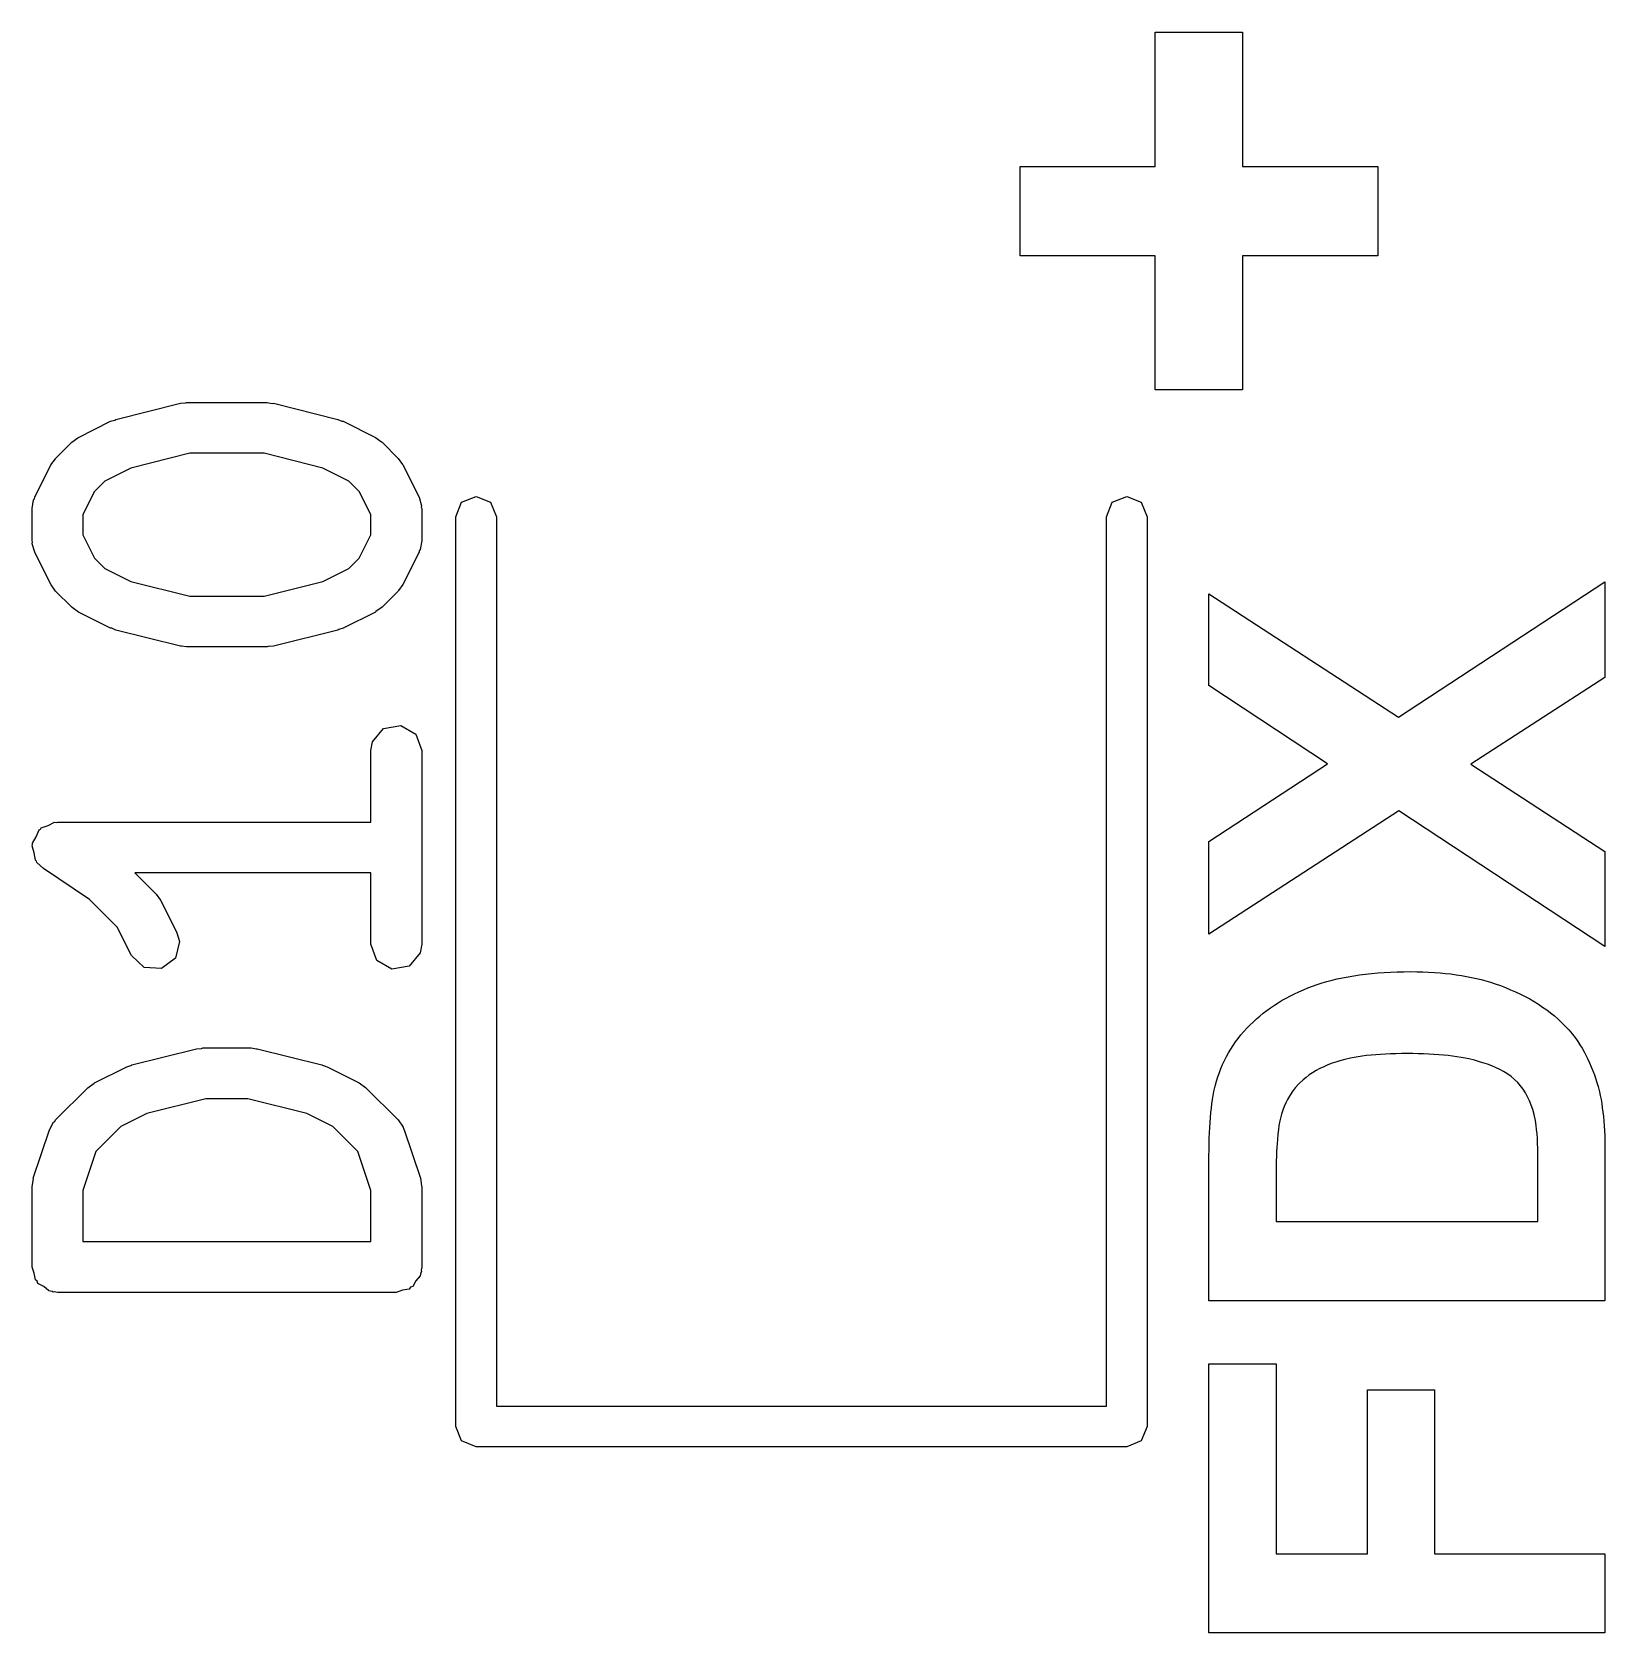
# Model space of a CAD drawing. Extents: x 44 to 148, y -85 to -25.
# Drawn here: x 123.663 to 128.304, y -83.981 to -79.256 of the extents above; entities that cross this region are included whole.
import ezdxf

# ---------------------------------------------------------------- set-up
doc = ezdxf.new("R2010")
doc.units = 0
doc.layers.add('BLACK', color=7, linetype='CONTINUOUS')

msp = doc.modelspace()

# ---------------------------------------------------------------- linework, layer by layer
at = {"layer": 'BLACK', "linetype": 'CONTINUOUS'}
for p, q in [((126.977449, -79.652983), (126.977449, -79.25621)), ((126.977449, -79.25621), (127.235369, -79.25621)), ((127.235369, -79.25621), (127.235369, -79.652983)), ((126.578845, -79.916765), (126.578845, -79.652983)), ((126.578845, -79.652983), (126.977449, -79.652983)), ((127.235369, -79.652983), (127.633974, -79.652983)), ((127.633974, -79.652983), (127.633974, -79.916765)), ((126.977449, -79.916765), (126.578845, -79.916765)), ((126.977449, -80.312438), (126.977449, -79.916765)), ((127.633974, -79.916765), (127.235369, -79.916765)), ((127.235369, -79.916765), (127.235369, -80.312438)), ((127.235369, -80.312438), (126.977449, -80.312438)), ((123.910305, -80.399353), (124.100781, -80.351734)), ((124.100781, -80.351734), (124.115713, -80.35068)), ((124.115713, -80.35068), (124.118971, -80.349495)), ((124.118971, -80.349495), (124.357066, -80.349495)), ((124.357066, -80.349495), (124.371807, -80.352094)), ((124.371807, -80.352094), (124.375256, -80.351734)), ((124.375256, -80.351734), (124.565732, -80.399353)), ((123.799716, -80.452651), (123.894954, -80.405032)), ((123.894954, -80.405032), (123.90736, -80.401341)), ((123.90736, -80.401341), (123.910305, -80.399353)), ((124.565732, -80.399353), (124.577554, -80.404625)), ((124.577554, -80.404625), (124.581083, -80.405032)), ((124.581083, -80.405032), (124.676321, -80.452651)), ((123.780224, -80.4667), (123.79859, -80.45384)), ((123.79859, -80.45384), (123.799716, -80.452651)), ((124.676321, -80.452651), (124.694329, -80.466007)), ((123.732605, -80.514319), (123.780224, -80.4667)), ((124.128205, -80.499495), (123.954671, -80.542878)), ((124.347832, -80.499495), (124.128205, -80.499495)), ((124.521366, -80.542878), (124.347832, -80.499495)), ((124.694329, -80.466007), (124.695812, -80.466699)), ((124.695812, -80.466699), (124.743432, -80.514318)), ((123.670937, -80.629049), (123.718556, -80.533811)), ((123.718556, -80.533811), (123.731914, -80.5158)), ((123.731914, -80.5158), (123.732605, -80.514319)), ((123.954671, -80.542878), (123.877684, -80.581372)), ((124.598353, -80.581372), (124.521366, -80.542878)), ((124.743432, -80.514318), (124.756294, -80.532686)), ((124.756294, -80.532686), (124.757482, -80.533811)), ((124.757482, -80.533811), (124.805101, -80.629049)), ((123.877684, -80.581372), (123.847277, -80.611779)), ((124.628761, -80.611779), (124.598353, -80.581372)), ((123.663019, -80.66259), (123.667542, -80.636938)), ((123.667542, -80.636938), (123.670424, -80.633502)), ((123.670424, -80.633502), (123.670937, -80.629049)), ((123.847277, -80.611779), (123.813019, -80.680295)), ((124.663019, -80.680295), (124.628761, -80.611779)), ((124.805101, -80.629049), (124.812527, -80.654015)), ((124.9132, -80.6864), (124.930774, -80.643974)), ((124.930774, -80.643974), (124.9732, -80.6264)), ((124.9732, -80.6264), (125.015626, -80.643974)), ((125.015626, -80.643974), (125.0332, -80.6864)), ((126.8332, -80.6864), (126.850774, -80.643974)), ((126.850774, -80.643974), (126.8932, -80.6264)), ((126.8932, -80.6264), (126.935626, -80.643974)), ((126.935626, -80.643974), (126.9532, -80.6864)), ((123.663019, -80.757828), (123.663019, -80.66259)), ((123.813019, -80.680295), (123.813019, -80.740123)), ((124.663019, -80.740123), (124.663019, -80.680295)), ((124.812527, -80.654015), (124.811485, -80.658376)), ((124.811485, -80.658376), (124.813019, -80.66259)), ((124.813019, -80.66259), (124.813019, -80.757828)), ((124.9132, -83.3714), (124.9132, -80.6864)), ((125.0332, -80.6864), (125.0332, -83.3114)), ((126.8332, -83.3114), (126.8332, -80.6864)), ((126.9532, -80.6864), (126.9532, -83.3714)), ((123.813019, -80.740123), (123.847277, -80.808639)), ((124.628761, -80.808638), (124.663019, -80.740123)), ((123.664552, -80.762041), (123.663019, -80.757828)), ((123.663511, -80.766402), (123.664552, -80.762041)), ((123.670937, -80.791369), (123.663511, -80.766402)), ((124.805613, -80.786915), (124.805101, -80.791369)), ((124.808496, -80.78348), (124.805613, -80.786915)), ((124.813019, -80.757828), (124.808496, -80.78348)), ((123.718556, -80.886607), (123.670937, -80.791369)), ((123.847277, -80.808639), (123.877684, -80.839046)), ((124.598353, -80.839045), (124.628761, -80.808638)), ((124.805101, -80.791369), (124.757482, -80.886607)), ((123.877684, -80.839046), (123.954671, -80.877539)), ((123.954671, -80.877539), (124.128205, -80.920923)), ((124.347832, -80.920923), (124.521366, -80.877539)), ((124.521366, -80.877539), (124.598353, -80.839045)), ((127.695272, -81.278005), (128.3045, -80.878595)), ((128.3045, -80.878595), (128.3045, -81.160598)), ((123.719745, -80.887732), (123.718556, -80.886607)), ((123.732605, -80.906099), (123.719745, -80.887732)), ((123.780224, -80.953718), (123.732605, -80.906099)), ((124.128205, -80.920923), (124.347832, -80.920923)), ((124.743432, -80.9061), (124.695812, -80.953719)), ((124.744122, -80.904618), (124.743432, -80.9061)), ((124.757482, -80.886607), (124.744122, -80.904618)), ((127.136042, -81.185034), (127.136042, -80.913986)), ((127.136042, -80.913986), (127.695272, -81.278005)), ((123.781705, -80.954409), (123.780224, -80.953718)), ((123.799716, -80.967767), (123.781705, -80.954409)), ((123.894954, -81.015386), (123.799716, -80.967767)), ((124.676321, -80.967767), (124.581083, -81.015386)), ((124.677446, -80.966578), (124.676321, -80.967767)), ((124.695812, -80.953719), (124.677446, -80.966578)), ((123.898482, -81.015792), (123.894954, -81.015386)), ((123.910305, -81.021065), (123.898482, -81.015792)), ((124.100781, -81.068684), (123.910305, -81.021065)), ((124.565732, -81.021065), (124.375256, -81.068684)), ((124.568676, -81.019076), (124.565732, -81.021065)), ((124.581083, -81.015386), (124.568676, -81.019076)), ((124.104229, -81.068323), (124.100781, -81.068684)), ((124.118971, -81.070923), (124.104229, -81.068323)), ((124.357066, -81.070923), (124.118971, -81.070923)), ((124.360323, -81.069737), (124.357066, -81.070923)), ((124.375256, -81.068684), (124.360323, -81.069737)), ((128.3045, -81.160598), (127.908741, -81.417041)), ((127.485736, -81.415636), (127.136042, -81.185034)), ((124.700519, -81.311924), (124.751043, -81.303015)), ((124.751043, -81.303015), (124.795472, -81.328667)), ((124.663019, -81.376876), (124.667542, -81.351224)), ((124.667542, -81.351224), (124.700519, -81.311924)), ((124.795472, -81.328667), (124.813019, -81.376876)), ((124.663019, -81.58759), (124.663019, -81.376876)), ((124.813019, -81.376876), (124.813019, -81.948304)), ((127.136042, -81.644834), (127.485736, -81.415636)), ((127.908741, -81.417041), (128.3045, -81.674888)), ((123.710263, -81.597692), (123.729776, -81.588045)), ((123.729776, -81.588045), (123.733965, -81.589065)), ((123.733965, -81.589065), (123.738019, -81.58759)), ((123.738019, -81.58759), (124.663019, -81.58759)), ((127.696677, -81.554672), (127.136042, -81.918129)), ((128.3045, -81.955205), (127.696677, -81.554672)), ((123.664158, -81.649566), (123.67504, -81.630717)), ((123.67504, -81.630717), (123.683787, -81.610783)), ((123.683787, -81.610783), (123.687654, -81.608871)), ((123.687654, -81.608871), (123.68981, -81.605137)), ((123.68981, -81.605137), (123.710263, -81.597692)), ((123.663174, -81.657763), (123.664906, -81.653813)), ((123.669287, -81.678654), (123.663174, -81.657763)), ((123.664906, -81.653813), (123.664158, -81.649566)), ((123.673067, -81.70009), (123.669287, -81.678654)), ((127.136042, -81.918129), (127.136042, -81.644834)), ((128.3045, -81.674888), (128.3045, -81.955205)), ((123.67637, -81.702862), (123.673067, -81.70009)), ((123.677582, -81.707001), (123.67637, -81.702862)), ((123.696416, -81.724994), (123.677582, -81.707001)), ((123.833094, -81.816112), (123.696416, -81.724994)), ((124.663019, -81.73759), (123.966704, -81.73759)), ((123.966704, -81.73759), (124.029147, -81.800033)), ((124.663019, -81.948304), (124.663019, -81.73759)), ((123.914475, -81.897493), (123.833094, -81.816112)), ((124.029147, -81.800033), (124.042009, -81.818401)), ((124.042009, -81.818401), (124.043196, -81.819525)), ((124.043196, -81.819525), (124.090815, -81.914763)), ((123.956651, -81.981845), (123.914475, -81.897493)), ((124.090815, -81.914763), (124.098241, -81.939729)), ((124.098241, -81.939729), (124.086321, -81.989628)), ((124.680566, -81.996513), (124.663019, -81.948304)), ((124.813019, -81.948304), (124.808496, -81.973956)), ((123.993905, -82.017117), (123.956651, -81.981845)), ((124.086321, -81.989628), (124.045115, -82.020192)), ((124.724995, -82.022165), (124.680566, -81.996513)), ((124.775519, -82.013256), (124.724995, -82.022165)), ((124.808496, -81.973956), (124.775519, -82.013256)), ((124.045115, -82.020192), (123.993905, -82.017117)), ((127.455401, -82.066995), (127.46958, -82.062404)), ((127.46958, -82.062404), (127.48417, -82.058108)), ((127.48417, -82.058108), (127.499169, -82.054109)), ((127.499169, -82.054109), (127.514579, -82.050406)), ((127.514579, -82.050406), (127.5304, -82.046999)), ((127.5304, -82.046999), (127.54663, -82.043889)), ((127.54663, -82.043889), (127.563271, -82.041074)), ((127.563271, -82.041074), (127.580323, -82.038556)), ((127.580323, -82.038556), (127.597784, -82.036334)), ((127.597784, -82.036334), (127.615656, -82.034409)), ((127.615656, -82.034409), (127.633939, -82.03278)), ((127.633939, -82.03278), (127.652631, -82.031447)), ((127.652631, -82.031447), (127.671734, -82.03041)), ((127.671734, -82.03041), (127.691248, -82.029669)), ((127.691248, -82.029669), (127.711172, -82.029225)), ((127.711172, -82.029225), (127.731506, -82.029077)), ((127.731506, -82.029077), (127.749362, -82.029216)), ((127.749362, -82.029216), (127.76691, -82.029634)), ((127.76691, -82.029634), (127.784148, -82.030331)), ((127.784148, -82.030331), (127.801076, -82.031306)), ((127.801076, -82.031306), (127.817695, -82.03256)), ((127.817695, -82.03256), (127.834005, -82.034093)), ((127.834005, -82.034093), (127.850005, -82.035904)), ((127.850005, -82.035904), (127.865696, -82.037995)), ((127.865696, -82.037995), (127.881077, -82.040363)), ((127.881077, -82.040363), (127.896149, -82.043011)), ((127.896149, -82.043011), (127.910912, -82.045937)), ((127.910912, -82.045937), (127.925365, -82.049142)), ((127.925365, -82.049142), (127.939509, -82.052625)), ((127.939509, -82.052625), (127.953343, -82.056388)), ((127.953343, -82.056388), (127.966868, -82.060429)), ((127.966868, -82.060429), (127.980084, -82.064748)), ((127.352038, -82.113621), (127.364006, -82.106841)), ((127.364006, -82.106841), (127.376246, -82.100332)), ((127.376246, -82.100332), (127.388758, -82.094096)), ((127.388758, -82.094096), (127.401543, -82.088131)), ((127.401543, -82.088131), (127.414599, -82.082439)), ((127.414599, -82.082439), (127.427928, -82.077019)), ((127.427928, -82.077019), (127.441529, -82.071871)), ((127.441529, -82.071871), (127.455401, -82.066995)), ((127.980084, -82.064748), (127.995834, -82.070301)), ((127.995834, -82.070301), (128.011204, -82.076146)), ((128.011204, -82.076146), (128.026195, -82.082282)), ((128.026195, -82.082282), (128.040807, -82.088711)), ((128.040807, -82.088711), (128.055038, -82.095431)), ((128.055038, -82.095431), (128.06889, -82.102443)), ((128.06889, -82.102443), (128.082362, -82.109747)), ((128.082362, -82.109747), (128.095455, -82.117343)), ((127.285943, -82.160019), (127.296279, -82.151606)), ((127.296279, -82.151606), (127.306887, -82.143465)), ((127.306887, -82.143465), (127.317766, -82.135596)), ((127.317766, -82.135596), (127.328918, -82.127999)), ((127.328918, -82.127999), (127.340342, -82.120674)), ((127.340342, -82.120674), (127.352038, -82.113621)), ((128.095455, -82.117343), (128.108168, -82.125231)), ((128.108168, -82.125231), (128.120502, -82.13341)), ((128.120502, -82.13341), (128.132455, -82.141881)), ((128.132455, -82.141881), (128.14403, -82.150645)), ((128.14403, -82.150645), (128.155224, -82.1597)), ((127.238677, -82.205959), (127.247445, -82.196301)), ((127.247445, -82.196301), (127.256583, -82.186868)), ((127.256583, -82.186868), (127.266089, -82.177662)), ((127.266089, -82.177662), (127.27588, -82.168704)), ((127.27588, -82.168704), (127.285943, -82.160019)), ((128.155224, -82.1597), (128.166039, -82.169047)), ((128.166039, -82.169047), (128.176475, -82.178685)), ((128.176475, -82.178685), (128.18653, -82.188616)), ((128.18653, -82.188616), (128.197516, -82.200417)), ((128.197516, -82.200417), (128.208037, -82.212964)), ((127.200363, -82.257642), (127.207289, -82.246854)), ((127.207289, -82.246854), (127.214583, -82.236291)), ((127.214583, -82.236291), (127.222245, -82.225954)), ((127.222245, -82.225954), (127.230277, -82.215844)), ((127.230277, -82.215844), (127.238677, -82.205959)), ((128.208037, -82.212964), (128.218095, -82.226256)), ((128.218095, -82.226256), (128.224542, -82.235531)), ((128.224542, -82.235531), (128.230782, -82.245138)), ((128.230782, -82.245138), (128.236817, -82.255077)), ((123.957924, -82.304115), (124.1484, -82.256496)), ((124.1484, -82.256496), (124.163332, -82.255442)), ((124.163332, -82.255442), (124.16659, -82.254257)), ((124.16659, -82.254257), (124.309447, -82.254257)), ((124.309447, -82.254257), (124.324188, -82.256856)), ((124.324188, -82.256856), (124.327637, -82.256496)), ((124.327637, -82.256496), (124.518113, -82.304115)), ((127.176348, -82.303057), (127.181799, -82.291364)), ((127.181799, -82.291364), (127.187618, -82.279897)), ((127.187618, -82.279897), (127.193806, -82.268657)), ((127.193806, -82.268657), (127.200363, -82.257642)), ((127.512982, -82.294788), (127.499676, -82.29938)), ((127.522285, -82.291897), (127.512982, -82.294788)), ((127.537157, -82.28791), (127.522285, -82.291897)), ((127.55313, -82.284343), (127.537157, -82.28791)), ((127.56439, -82.282198), (127.55313, -82.284343)), ((127.57614, -82.28024), (127.56439, -82.282198)), ((127.588379, -82.278468), (127.57614, -82.28024)), ((127.601108, -82.276882), (127.588379, -82.278468)), ((127.614325, -82.275483), (127.601108, -82.276882)), ((127.628032, -82.274271), (127.614325, -82.275483)), ((127.642229, -82.273245), (127.628032, -82.274271)), ((127.656915, -82.272406), (127.642229, -82.273245)), ((127.67209, -82.271753), (127.656915, -82.272406)), ((127.687754, -82.271287), (127.67209, -82.271753)), ((127.703908, -82.271007), (127.687754, -82.271287)), ((127.720551, -82.270914), (127.703908, -82.271007)), ((127.737253, -82.271007), (127.720551, -82.270914)), ((127.753511, -82.271287), (127.737253, -82.271007)), ((127.769326, -82.271753), (127.753511, -82.271287)), ((127.784697, -82.272406), (127.769326, -82.271753)), ((127.799626, -82.273245), (127.784697, -82.272406)), ((127.814111, -82.274271), (127.799626, -82.273245)), ((127.828152, -82.275483), (127.814111, -82.274271)), ((127.841751, -82.276882), (127.828152, -82.275483)), ((127.854906, -82.278468), (127.841751, -82.276882)), ((127.867618, -82.28024), (127.854906, -82.278468)), ((127.879887, -82.282198), (127.867618, -82.28024)), ((127.891712, -82.284343), (127.879887, -82.282198)), ((127.903094, -82.286675), (127.891712, -82.284343)), ((127.919337, -82.290522), (127.903094, -82.286675)), ((127.934581, -82.294788), (127.919337, -82.290522)), ((127.944205, -82.297792), (127.934581, -82.294788)), ((127.957994, -82.302504), (127.944205, -82.297792)), ((128.236817, -82.255077), (128.242645, -82.265346)), ((128.242645, -82.265346), (128.248267, -82.275947)), ((128.248267, -82.275947), (128.253683, -82.28688)), ((128.253683, -82.28688), (128.258892, -82.298143)), ((128.258892, -82.298143), (128.263895, -82.309738)), ((123.847335, -82.357413), (123.942573, -82.309794)), ((123.942573, -82.309794), (123.954979, -82.306103)), ((123.954979, -82.306103), (123.957924, -82.304115)), ((124.518113, -82.304115), (124.529935, -82.309387)), ((124.529935, -82.309387), (124.533464, -82.309794)), ((124.533464, -82.309794), (124.628702, -82.357413)), ((127.158231, -82.352088), (127.162207, -82.339491)), ((127.162207, -82.339491), (127.166552, -82.32712)), ((127.166552, -82.32712), (127.171266, -82.314976)), ((127.171266, -82.314976), (127.176348, -82.303057)), ((127.422293, -82.340923), (127.41349, -82.3482)), ((127.431659, -82.333981), (127.422293, -82.340923)), ((127.441588, -82.327375), (127.431659, -82.333981)), ((127.45208, -82.321104), (127.441588, -82.327375)), ((127.463134, -82.31517), (127.45208, -82.321104)), ((127.474752, -82.309571), (127.463134, -82.31517)), ((127.486932, -82.304308), (127.474752, -82.309571)), ((127.499676, -82.29938), (127.486932, -82.304308)), ((127.971008, -82.307463), (127.957994, -82.302504)), ((127.983247, -82.312669), (127.971008, -82.307463)), ((127.994711, -82.318121), (127.983247, -82.312669)), ((128.005399, -82.32382), (127.994711, -82.318121)), ((128.015312, -82.329767), (128.005399, -82.32382)), ((128.027324, -82.338079), (128.015312, -82.329767)), ((128.037958, -82.34683), (128.027324, -82.338079)), ((128.263895, -82.309738), (128.268692, -82.321665)), ((128.268692, -82.321665), (128.273283, -82.333923)), ((128.273283, -82.333923), (128.277667, -82.346512)), ((128.277667, -82.346512), (128.279782, -82.35293)), ((123.732605, -82.4667), (123.827843, -82.371462)), ((123.827843, -82.371462), (123.846211, -82.358599)), ((123.846211, -82.358599), (123.847335, -82.357413)), ((124.628702, -82.357413), (124.646712, -82.370771)), ((124.646712, -82.370771), (124.648194, -82.371462)), ((124.648194, -82.371462), (124.743433, -82.4667)), ((127.148523, -82.394307), (127.15069, -82.382946)), ((127.15069, -82.382946), (127.154266, -82.366912)), ((127.154266, -82.366912), (127.158231, -82.352088)), ((127.381355, -82.383739), (127.373235, -82.396164)), ((127.390299, -82.372043), (127.381355, -82.383739)), ((127.400068, -82.361076), (127.390299, -82.372043)), ((127.402627, -82.358426), (127.400068, -82.361076)), ((127.41349, -82.3482), (127.402627, -82.358426)), ((128.047214, -82.35602), (128.037958, -82.34683)), ((128.055403, -82.365662), (128.047214, -82.35602)), ((128.062978, -82.37591), (128.055403, -82.365662)), ((128.069939, -82.386763), (128.062978, -82.37591)), ((128.076285, -82.398222), (128.069939, -82.386763)), ((128.279782, -82.35293), (128.284199, -82.367923)), ((128.284199, -82.367923), (128.288182, -82.383828)), ((128.288182, -82.383828), (128.290596, -82.394939)), ((124.175824, -82.404257), (124.00229, -82.44764)), ((124.300213, -82.404257), (124.175824, -82.404257)), ((124.473747, -82.44764), (124.300213, -82.404257)), ((127.141589, -82.445129), (127.143063, -82.431617)), ((127.143063, -82.431617), (127.144709, -82.418643)), ((127.144709, -82.418643), (127.14653, -82.406206)), ((127.14653, -82.406206), (127.148523, -82.394307)), ((127.353828, -82.437809), (127.350137, -82.449244)), ((127.357984, -82.426783), (127.353828, -82.437809)), ((127.362604, -82.416167), (127.357984, -82.426783)), ((127.367688, -82.40596), (127.362604, -82.416167)), ((127.373235, -82.396164), (127.367688, -82.40596)), ((128.082017, -82.410287), (128.076285, -82.398222)), ((128.087134, -82.422957), (128.082017, -82.410287)), ((128.091637, -82.436233), (128.087134, -82.422957)), ((128.095525, -82.450115), (128.091637, -82.436233)), ((128.290596, -82.394939), (128.292817, -82.406457)), ((128.292817, -82.406457), (128.294844, -82.41838)), ((128.294844, -82.41838), (128.296679, -82.430709)), ((128.296679, -82.430709), (128.29832, -82.443444)), ((123.714487, -82.496016), (123.726889, -82.473111)), ((123.726889, -82.473111), (123.73071, -82.470763)), ((123.73071, -82.470763), (123.732605, -82.4667)), ((123.925303, -82.486134), (123.85119, -82.560246)), ((124.00229, -82.44764), (123.925303, -82.486134)), ((124.550734, -82.486134), (124.473747, -82.44764)), ((124.624848, -82.560247), (124.550734, -82.486134)), ((124.743433, -82.4667), (124.758374, -82.488037)), ((124.758374, -82.488037), (124.758764, -82.492505)), ((127.138209, -82.48889), (127.139162, -82.473766)), ((127.139162, -82.473766), (127.140289, -82.459178)), ((127.140289, -82.459178), (127.141589, -82.445129)), ((127.342383, -82.482903), (127.340638, -82.495099)), ((127.345016, -82.469214), (127.342383, -82.482903)), ((127.34691, -82.46109), (127.345016, -82.469214)), ((127.350137, -82.449244), (127.34691, -82.46109)), ((128.096886, -82.45577), (128.095525, -82.450115)), ((128.099344, -82.468356), (128.096886, -82.45577)), ((128.10145, -82.482646), (128.099344, -82.468356)), ((128.1028, -82.494481), (128.10145, -82.482646)), ((128.29832, -82.443444), (128.299768, -82.456585)), ((128.299768, -82.456585), (128.301024, -82.470132)), ((128.301024, -82.470132), (128.302086, -82.484085)), ((128.302086, -82.484085), (128.302955, -82.498443)), ((123.666868, -82.638873), (123.714487, -82.496016)), ((124.758764, -82.492505), (124.761551, -82.496016)), ((124.761551, -82.496016), (124.80917, -82.638872)), ((127.136388, -82.53749), (127.136822, -82.520752)), ((127.136822, -82.520752), (127.137429, -82.504553)), ((127.137429, -82.504553), (127.138209, -82.48889)), ((127.337742, -82.524453), (127.336952, -82.535708)), ((127.339091, -82.508949), (127.337742, -82.524453)), ((127.340638, -82.495099), (127.339091, -82.508949)), ((128.103952, -82.507274), (128.1028, -82.494481)), ((128.104906, -82.521024), (128.103952, -82.507274)), ((128.105663, -82.535732), (128.104906, -82.521024)), ((128.302955, -82.498443), (128.303631, -82.513208)), ((128.303631, -82.513208), (128.304113, -82.528379)), ((128.304113, -82.528379), (128.304403, -82.543956)), ((123.85119, -82.560246), (123.813019, -82.67476)), ((124.663019, -82.67476), (124.624848, -82.560247)), ((127.136042, -82.572578), (127.136128, -82.554765)), ((127.136042, -82.766104), (127.136042, -82.572578)), ((127.136128, -82.554765), (127.136388, -82.53749)), ((127.335108, -82.573883), (127.334669, -82.588079)), ((127.335635, -82.560423), (127.335108, -82.573883)), ((127.336249, -82.547698), (127.335635, -82.560423)), ((127.336952, -82.535708), (127.336249, -82.547698)), ((128.106223, -82.551399), (128.105663, -82.535732)), ((128.106585, -82.568022), (128.106223, -82.551399)), ((128.106717, -82.579637), (128.106585, -82.568022)), ((128.10676, -82.591678), (128.106717, -82.579637)), ((128.304403, -82.543956), (128.3045, -82.559938)), ((128.3045, -82.559938), (128.3045, -83.000076)), ((127.334055, -82.618675), (127.333879, -82.635076)), ((127.334318, -82.603009), (127.334055, -82.618675)), ((127.334669, -82.588079), (127.334318, -82.603009)), ((128.10676, -82.766104), (128.10676, -82.591678)), ((123.663019, -82.66259), (123.666912, -82.640507)), ((123.663019, -82.900685), (123.663019, -82.66259)), ((123.666912, -82.640507), (123.666868, -82.638873)), ((123.813019, -82.67476), (123.813019, -82.825685)), ((124.663019, -82.825685), (124.663019, -82.67476)), ((124.80917, -82.638872), (124.812459, -82.661052)), ((124.812459, -82.661052), (124.813019, -82.66259)), ((124.813019, -82.66259), (124.813019, -82.900685)), ((127.333792, -82.652211), (127.333781, -82.661055)), ((127.333781, -82.661055), (127.333781, -82.766104)), ((127.333879, -82.635076), (127.333792, -82.652211)), ((127.136042, -83.000076), (127.136042, -82.766104)), ((127.333781, -82.766104), (128.10676, -82.766104)), ((123.813019, -82.825685), (124.663019, -82.825685)), ((123.669682, -82.918993), (123.663019, -82.900685)), ((124.813019, -82.900685), (124.811301, -82.910426)), ((124.811301, -82.910426), (124.81188, -82.913709)), ((123.673067, -82.938185), (123.669682, -82.918993)), ((123.678251, -82.942535), (123.673067, -82.938185)), ((123.680566, -82.948894), (123.678251, -82.942535)), ((123.697439, -82.958636), (123.680566, -82.948894)), ((123.712367, -82.971162), (123.697439, -82.958636)), ((124.779869, -82.960452), (124.775519, -82.965637)), ((124.786228, -82.958138), (124.779869, -82.960452)), ((124.79597, -82.941264), (124.786228, -82.958138)), ((124.808496, -82.926337), (124.79597, -82.941264)), ((124.810213, -82.916594), (124.808496, -82.926337)), ((124.81188, -82.913709), (124.810213, -82.916594)), ((123.722109, -82.972879), (123.712367, -82.971162)), ((123.724995, -82.974546), (123.722109, -82.972879)), ((123.728277, -82.973967), (123.724995, -82.974546)), ((123.738019, -82.975685), (123.728277, -82.973967)), ((124.738019, -82.975685), (123.738019, -82.975685)), ((124.756327, -82.969021), (124.738019, -82.975685)), ((124.775519, -82.965637), (124.756327, -82.969021)), ((128.3045, -83.000076), (127.136042, -83.000076)), ((127.136042, -83.980626), (127.136042, -83.186861)), ((127.136042, -83.186861), (127.333781, -83.186861)), ((127.333781, -83.186861), (127.333781, -83.746934)), ((127.603425, -83.746934), (127.603425, -83.263541)), ((127.603425, -83.263541), (127.801164, -83.263541)), ((127.801164, -83.263541), (127.801164, -83.746934)), ((125.0332, -83.3114), (126.8332, -83.3114)), ((124.930774, -83.413826), (124.9132, -83.3714)), ((126.9532, -83.3714), (126.935626, -83.413826)), ((124.9732, -83.4314), (124.930774, -83.413826)), ((126.8932, -83.4314), (124.9732, -83.4314)), ((126.935626, -83.413826), (126.8932, -83.4314)), ((127.333781, -83.746934), (127.603425, -83.746934)), ((127.801164, -83.746934), (128.3045, -83.746934)), ((128.3045, -83.746934), (128.3045, -83.980626)), ((128.3045, -83.980626), (127.136042, -83.980626))]:
    msp.add_line(p, q, dxfattribs=at)

doc.saveas('drawing.dxf')
